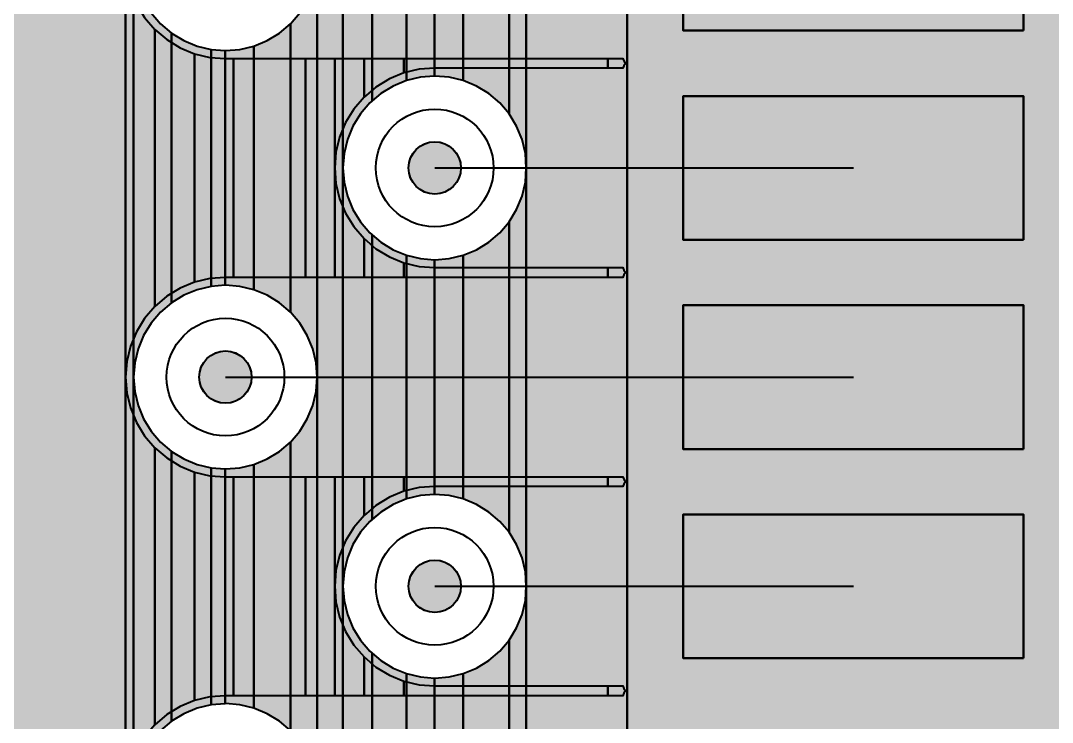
# Model space of a CAD drawing. Header units: millimetres. Extents: x 3.5 to 57, y 2.4 to 42.4.
# Drawn here: x 48.037 to 51.981, y 22.707 to 25.39 of the extents above; entities that cross this region are included whole.
import ezdxf

# ---------------------------------------------------------------- set-up
doc = ezdxf.new("R2010")
doc.units = ezdxf.units.MM
for name, color, linetype in [('bottom_copper', 7, 'Continuous'), ('drill_plated', 7, 'Continuous'), ('top_copper', 7, 'Continuous')]:
    doc.layers.add(name, color=color, linetype=linetype)

# ---------------------------------------------------------------- blocks, each defined once
blk = doc.blocks.new('Block2128')
at = {"layer": 'bottom_copper', "lineweight": 40}
for points in [[(0.6267, 0), (0.2415, 0), (0.2415, 38.9999), (0.6267, 38.9999), (0.6267, 0)], [(4.3404, 8.4999), (0.6267, 8.4999), (0.6267, 31), (4.3404, 31), (4.3404, 8.4999)], [(0.2415, 22.0353), (0.2383, 22.0902), (0.2254, 22.1438), (0.2043, 22.1947), (0.1755, 22.2417), (0.1755, 23.4289), (0.2043, 23.4759), (0.2254, 23.5268), (0.2383, 23.5804), (0.2415, 23.6353), (0.2415, 22.0353)], [(0.1755, 22.2417), (0.1398, 22.2836), (0.0979, 22.3193), (0.0509, 22.3481), (0, 22.3692), (0, 23.3014), (0.0509, 23.3225), (0.0979, 23.3513), (0.1398, 23.387), (0.1755, 23.4289), (0.1755, 22.2417)], [(0, 22.3692), (-0.0536, 22.3821), (-0.1085, 22.3864), (-0.109, 22.3863), (-0.109, 23.2843), (-0.1085, 23.2842), (-0.0536, 23.2885), (0, 23.3014), (0, 22.3692)], [(0.2415, 20.4353), (0.2383, 20.4902), (0.2254, 20.5438), (0.2043, 20.5947), (0.1755, 20.6417), (0.1755, 21.8289), (0.2043, 21.8759), (0.2254, 21.9268), (0.2383, 21.9804), (0.2415, 22.0353), (0.2415, 20.4353)], [(0.1755, 20.6417), (0.1398, 20.6836), (0.0979, 20.7193), (0.0509, 20.7481), (0, 20.7692), (0, 21.7014), (0.0509, 21.7225), (0.0979, 21.7513), (0.1398, 21.787), (0.1755, 21.8289), (0.1755, 20.6417)], [(0, 20.7692), (-0.0536, 20.7821), (-0.1085, 20.7864), (-0.109, 20.7863), (-0.109, 21.6843), (-0.1085, 21.6842), (-0.0536, 21.6885), (0, 21.7014), (0, 20.7692)], [(0.2415, 18.8353), (0.2383, 18.8902), (0.2254, 18.9438), (0.2043, 18.9947), (0.1755, 19.0417), (0.1755, 20.2289), (0.2043, 20.2759), (0.2254, 20.3268), (0.2383, 20.3804), (0.2415, 20.4353), (0.2415, 18.8353)], [(0.1755, 19.0417), (0.1398, 19.0836), (0.0979, 19.1193), (0.0509, 19.1481), (0, 19.1692), (0, 20.1014), (0.0509, 20.1225), (0.0979, 20.1513), (0.1398, 20.187), (0.1755, 20.2289), (0.1755, 19.0417)], [(0, 19.1692), (-0.0536, 19.1821), (-0.1085, 19.1864), (-0.109, 19.1863), (-0.109, 20.0843), (-0.1085, 20.0842), (-0.0536, 20.0885), (0, 20.1014), (0, 19.1692)]]:
    blk.add_hatch(color=7, dxfattribs=at).paths.add_polyline_path(points, flags=0)
at = {"layer": 'bottom_copper', "color": 7, "lineweight": 40}
for points in [[(0.6267, 0), (0.2415, 0), (0.2415, 38.9999), (0.6267, 38.9999), (0.6267, 0)], [(4.3404, 8.4999), (0.6267, 8.4999), (0.6267, 31), (4.3404, 31), (4.3404, 8.4999)], [(0.2415, 22.0353), (0.2383, 22.0902), (0.2254, 22.1438), (0.2043, 22.1947), (0.1755, 22.2417), (0.1755, 23.4289), (0.2043, 23.4759), (0.2254, 23.5268), (0.2383, 23.5804), (0.2415, 23.6353), (0.2415, 22.0353)], [(0.1755, 22.2417), (0.1398, 22.2836), (0.0979, 22.3193), (0.0509, 22.3481), (0, 22.3692), (0, 23.3014), (0.0509, 23.3225), (0.0979, 23.3513), (0.1398, 23.387), (0.1755, 23.4289), (0.1755, 22.2417)], [(0, 22.3692), (-0.0536, 22.3821), (-0.1085, 22.3864), (-0.109, 22.3863), (-0.109, 23.2843), (-0.1085, 23.2842), (-0.0536, 23.2885), (0, 23.3014), (0, 22.3692)], [(0.2415, 20.4353), (0.2383, 20.4902), (0.2254, 20.5438), (0.2043, 20.5947), (0.1755, 20.6417), (0.1755, 21.8289), (0.2043, 21.8759), (0.2254, 21.9268), (0.2383, 21.9804), (0.2415, 22.0353), (0.2415, 20.4353)], [(0.1755, 20.6417), (0.1398, 20.6836), (0.0979, 20.7193), (0.0509, 20.7481), (0, 20.7692), (0, 21.7014), (0.0509, 21.7225), (0.0979, 21.7513), (0.1398, 21.787), (0.1755, 21.8289), (0.1755, 20.6417)], [(0, 20.7692), (-0.0536, 20.7821), (-0.1085, 20.7864), (-0.109, 20.7863), (-0.109, 21.6843), (-0.1085, 21.6842), (-0.0536, 21.6885), (0, 21.7014), (0, 20.7692)], [(0.2415, 18.8353), (0.2383, 18.8902), (0.2254, 18.9438), (0.2043, 18.9947), (0.1755, 19.0417), (0.1755, 20.2289), (0.2043, 20.2759), (0.2254, 20.3268), (0.2383, 20.3804), (0.2415, 20.4353), (0.2415, 18.8353)], [(0.1755, 19.0417), (0.1398, 19.0836), (0.0979, 19.1193), (0.0509, 19.1481), (0, 19.1692), (0, 20.1014), (0.0509, 20.1225), (0.0979, 20.1513), (0.1398, 20.187), (0.1755, 20.2289), (0.1755, 19.0417)], [(0, 19.1692), (-0.0536, 19.1821), (-0.1085, 19.1864), (-0.109, 19.1863), (-0.109, 20.0843), (-0.1085, 20.0842), (-0.0536, 20.0885), (0, 20.1014), (0, 19.1692)]]:
    blk.add_lwpolyline(points, close=True, dxfattribs=at)
blk = doc.blocks.new('Block3784')
at = {"layer": 'bottom_copper', "lineweight": 40}
for points in [[(0.3404, 4.6788), (0.3385, 4.6819), (0.2736, 4.7579), (0.2415, 4.7853), (0.2415, 38.9999), (0.3404, 38.9999), (0.3404, 4.6788)], [(0.4523, 22.2914), (0.4432, 22.2836), (0.4075, 22.2417), (0.3787, 22.1947), (0.3576, 22.1438), (0.3447, 22.0902), (0.3404, 22.0353), (0.3404, 23.6353), (0.3447, 23.5804), (0.3576, 23.5268), (0.3787, 23.4759), (0.4075, 23.4289), (0.4432, 23.387), (0.4523, 23.3792), (0.4523, 22.2914)], [(0.583, 22.3692), (0.5321, 22.3481), (0.4851, 22.3193), (0.4523, 22.2914), (0.4523, 23.3792), (0.4851, 23.3513), (0.5321, 23.3225), (0.583, 23.3014), (0.583, 22.3692)], [(0.691, 22.3863), (0.6366, 22.3821), (0.583, 22.3692), (0.583, 23.3014), (0.6366, 23.2885), (0.691, 23.2843), (0.691, 22.3863)], [(0.2415, 21.2353), (0.2383, 21.2902), (0.2254, 21.3438), (0.2043, 21.3947), (0.1755, 21.4417), (0.1398, 21.4836), (0.1398, 22.587), (0.1755, 22.6289), (0.2043, 22.6759), (0.2254, 22.7268), (0.2383, 22.7804), (0.2415, 22.8353), (0.2415, 21.2353)], [(0.1398, 21.4836), (0.0979, 21.5193), (0.0509, 21.5481), (0, 21.5692), (0, 22.5014), (0.0509, 22.5225), (0.0979, 22.5513), (0.1398, 22.587), (0.1398, 21.4836)], [(0, 21.5692), (-0.0536, 21.5821), (-0.1085, 21.5864), (-0.109, 21.5863), (-0.109, 22.4843), (-0.1085, 22.4842), (-0.0536, 22.4885), (0, 22.5014), (0, 21.5692)], [(0.4523, 20.6914), (0.4432, 20.6836), (0.4075, 20.6417), (0.3787, 20.5947), (0.3576, 20.5438), (0.3447, 20.4902), (0.3404, 20.4353), (0.3404, 22.0353), (0.3447, 21.9804), (0.3576, 21.9268), (0.3787, 21.8759), (0.4075, 21.8289), (0.4432, 21.787), (0.4523, 21.7792), (0.4523, 20.6914)], [(0.583, 20.7692), (0.5321, 20.7481), (0.4851, 20.7193), (0.4523, 20.6914), (0.4523, 21.7792), (0.4851, 21.7513), (0.5321, 21.7225), (0.583, 21.7014), (0.583, 20.7692)], [(0.691, 20.7863), (0.6366, 20.7821), (0.583, 20.7692), (0.583, 21.7014), (0.6366, 21.6885), (0.691, 21.6843), (0.691, 20.7863)], [(0.2415, 19.6353), (0.2383, 19.6902), (0.2254, 19.7438), (0.2043, 19.7947), (0.1755, 19.8417), (0.1398, 19.8836), (0.1398, 20.987), (0.1755, 21.0289), (0.2043, 21.0759), (0.2254, 21.1268), (0.2383, 21.1804), (0.2415, 21.2353), (0.2415, 19.6353)], [(0.1398, 19.8836), (0.0979, 19.9193), (0.0509, 19.9481), (0, 19.9692), (0, 20.9014), (0.0509, 20.9225), (0.0979, 20.9513), (0.1398, 20.987), (0.1398, 19.8836)], [(0, 19.9692), (-0.0536, 19.9821), (-0.1085, 19.9864), (-0.109, 19.9863), (-0.109, 20.8843), (-0.1085, 20.8842), (-0.0536, 20.8885), (0, 20.9014), (0, 19.9692)], [(0.4523, 19.0914), (0.4432, 19.0836), (0.4075, 19.0417), (0.3787, 18.9947), (0.3576, 18.9438), (0.3447, 18.8902), (0.3404, 18.8353), (0.3404, 20.4353), (0.3447, 20.3804), (0.3576, 20.3268), (0.3787, 20.2759), (0.4075, 20.2289), (0.4432, 20.187), (0.4523, 20.1792), (0.4523, 19.0914)], [(0.583, 19.1692), (0.5321, 19.1481), (0.4851, 19.1193), (0.4523, 19.0914), (0.4523, 20.1792), (0.4851, 20.1513), (0.5321, 20.1225), (0.583, 20.1014), (0.583, 19.1692)], [(0.691, 19.1863), (0.6366, 19.1821), (0.583, 19.1692), (0.583, 20.1014), (0.6366, 20.0885), (0.691, 20.0843), (0.691, 19.1863)]]:
    blk.add_hatch(color=7, dxfattribs=at).paths.add_polyline_path(points, flags=0)
at = {"layer": 'bottom_copper', "color": 7, "lineweight": 40}
for points in [[(0.3404, 4.6788), (0.3385, 4.6819), (0.2736, 4.7579), (0.2415, 4.7853), (0.2415, 38.9999), (0.3404, 38.9999), (0.3404, 4.6788)], [(0.4523, 22.2914), (0.4432, 22.2836), (0.4075, 22.2417), (0.3787, 22.1947), (0.3576, 22.1438), (0.3447, 22.0902), (0.3404, 22.0353), (0.3404, 23.6353), (0.3447, 23.5804), (0.3576, 23.5268), (0.3787, 23.4759), (0.4075, 23.4289), (0.4432, 23.387), (0.4523, 23.3792), (0.4523, 22.2914)], [(0.583, 22.3692), (0.5321, 22.3481), (0.4851, 22.3193), (0.4523, 22.2914), (0.4523, 23.3792), (0.4851, 23.3513), (0.5321, 23.3225), (0.583, 23.3014), (0.583, 22.3692)], [(0.691, 22.3863), (0.6366, 22.3821), (0.583, 22.3692), (0.583, 23.3014), (0.6366, 23.2885), (0.691, 23.2843), (0.691, 22.3863)], [(0.2415, 21.2353), (0.2383, 21.2902), (0.2254, 21.3438), (0.2043, 21.3947), (0.1755, 21.4417), (0.1398, 21.4836), (0.1398, 22.587), (0.1755, 22.6289), (0.2043, 22.6759), (0.2254, 22.7268), (0.2383, 22.7804), (0.2415, 22.8353), (0.2415, 21.2353)], [(0.1398, 21.4836), (0.0979, 21.5193), (0.0509, 21.5481), (0, 21.5692), (0, 22.5014), (0.0509, 22.5225), (0.0979, 22.5513), (0.1398, 22.587), (0.1398, 21.4836)], [(0, 21.5692), (-0.0536, 21.5821), (-0.1085, 21.5864), (-0.109, 21.5863), (-0.109, 22.4843), (-0.1085, 22.4842), (-0.0536, 22.4885), (0, 22.5014), (0, 21.5692)], [(0.4523, 20.6914), (0.4432, 20.6836), (0.4075, 20.6417), (0.3787, 20.5947), (0.3576, 20.5438), (0.3447, 20.4902), (0.3404, 20.4353), (0.3404, 22.0353), (0.3447, 21.9804), (0.3576, 21.9268), (0.3787, 21.8759), (0.4075, 21.8289), (0.4432, 21.787), (0.4523, 21.7792), (0.4523, 20.6914)], [(0.583, 20.7692), (0.5321, 20.7481), (0.4851, 20.7193), (0.4523, 20.6914), (0.4523, 21.7792), (0.4851, 21.7513), (0.5321, 21.7225), (0.583, 21.7014), (0.583, 20.7692)], [(0.691, 20.7863), (0.6366, 20.7821), (0.583, 20.7692), (0.583, 21.7014), (0.6366, 21.6885), (0.691, 21.6843), (0.691, 20.7863)], [(0.2415, 19.6353), (0.2383, 19.6902), (0.2254, 19.7438), (0.2043, 19.7947), (0.1755, 19.8417), (0.1398, 19.8836), (0.1398, 20.987), (0.1755, 21.0289), (0.2043, 21.0759), (0.2254, 21.1268), (0.2383, 21.1804), (0.2415, 21.2353), (0.2415, 19.6353)], [(0.1398, 19.8836), (0.0979, 19.9193), (0.0509, 19.9481), (0, 19.9692), (0, 20.9014), (0.0509, 20.9225), (0.0979, 20.9513), (0.1398, 20.987), (0.1398, 19.8836)], [(0, 19.9692), (-0.0536, 19.9821), (-0.1085, 19.9864), (-0.109, 19.9863), (-0.109, 20.8843), (-0.1085, 20.8842), (-0.0536, 20.8885), (0, 20.9014), (0, 19.9692)], [(0.4523, 19.0914), (0.4432, 19.0836), (0.4075, 19.0417), (0.3787, 18.9947), (0.3576, 18.9438), (0.3447, 18.8902), (0.3404, 18.8353), (0.3404, 20.4353), (0.3447, 20.3804), (0.3576, 20.3268), (0.3787, 20.2759), (0.4075, 20.2289), (0.4432, 20.187), (0.4523, 20.1792), (0.4523, 19.0914)], [(0.583, 19.1692), (0.5321, 19.1481), (0.4851, 19.1193), (0.4523, 19.0914), (0.4523, 20.1792), (0.4851, 20.1513), (0.5321, 20.1225), (0.583, 20.1014), (0.583, 19.1692)], [(0.691, 19.1863), (0.6366, 19.1821), (0.583, 19.1692), (0.583, 20.1014), (0.6366, 20.0885), (0.691, 20.0843), (0.691, 19.1863)]]:
    blk.add_lwpolyline(points, close=True, dxfattribs=at)
blk = doc.blocks.new('Block4807')
at = {"layer": 'bottom_copper', "lineweight": 40}
for points in [[(7.5396, 4.9425), (3.2753, 4.9425), (3.2753, 38.9999), (7.5396, 38.9999), (7.5396, 4.9425)], [(7.6843, 21.5193), (7.6424, 21.4836), (7.6067, 21.4417), (7.5779, 21.3947), (7.5568, 21.3438), (7.5439, 21.2902), (7.5396, 21.2353), (7.5396, 22.8353), (7.5439, 22.7804), (7.5568, 22.7268), (7.5779, 22.6759), (7.6067, 22.6289), (7.6424, 22.587), (7.6843, 22.5513), (7.6843, 21.5193)], [(7.8358, 21.5821), (7.7822, 21.5692), (7.7313, 21.5481), (7.6843, 21.5193), (7.6843, 22.5513), (7.7313, 22.5225), (7.7822, 22.5014), (7.8358, 22.4885), (7.8358, 21.5821)], [(7.8902, 21.5863), (7.8358, 21.5821), (7.8358, 22.4885), (7.8902, 22.4843), (7.8902, 21.5863)], [(7.6843, 19.9193), (7.6424, 19.8836), (7.6067, 19.8417), (7.5779, 19.7947), (7.5568, 19.7438), (7.5439, 19.6902), (7.5396, 19.6353), (7.5396, 21.2353), (7.5439, 21.1804), (7.5568, 21.1268), (7.5779, 21.0759), (7.6067, 21.0289), (7.6424, 20.987), (7.6843, 20.9513), (7.6843, 19.9193)], [(7.8358, 19.9821), (7.7822, 19.9692), (7.7313, 19.9481), (7.6843, 19.9193), (7.6843, 20.9513), (7.7313, 20.9225), (7.7822, 20.9014), (7.8358, 20.8885), (7.8358, 19.9821)], [(7.8902, 19.9863), (7.8358, 19.9821), (7.8358, 20.8885), (7.8902, 20.8843), (7.8902, 19.9863)]]:
    blk.add_hatch(color=7, dxfattribs=at).paths.add_polyline_path(points, flags=0)
at = {"layer": 'bottom_copper', "color": 7, "lineweight": 40}
for points in [[(7.5396, 4.9425), (3.2753, 4.9425), (3.2753, 38.9999), (7.5396, 38.9999), (7.5396, 4.9425)], [(7.6843, 21.5193), (7.6424, 21.4836), (7.6067, 21.4417), (7.5779, 21.3947), (7.5568, 21.3438), (7.5439, 21.2902), (7.5396, 21.2353), (7.5396, 22.8353), (7.5439, 22.7804), (7.5568, 22.7268), (7.5779, 22.6759), (7.6067, 22.6289), (7.6424, 22.587), (7.6843, 22.5513), (7.6843, 21.5193)], [(7.8358, 21.5821), (7.7822, 21.5692), (7.7313, 21.5481), (7.6843, 21.5193), (7.6843, 22.5513), (7.7313, 22.5225), (7.7822, 22.5014), (7.8358, 22.4885), (7.8358, 21.5821)], [(7.8902, 21.5863), (7.8358, 21.5821), (7.8358, 22.4885), (7.8902, 22.4843), (7.8902, 21.5863)], [(7.6843, 19.9193), (7.6424, 19.8836), (7.6067, 19.8417), (7.5779, 19.7947), (7.5568, 19.7438), (7.5439, 19.6902), (7.5396, 19.6353), (7.5396, 21.2353), (7.5439, 21.1804), (7.5568, 21.1268), (7.5779, 21.0759), (7.6067, 21.0289), (7.6424, 20.987), (7.6843, 20.9513), (7.6843, 19.9193)], [(7.8358, 19.9821), (7.7822, 19.9692), (7.7313, 19.9481), (7.6843, 19.9193), (7.6843, 20.9513), (7.7313, 20.9225), (7.7822, 20.9014), (7.8358, 20.8885), (7.8358, 19.9821)], [(7.8902, 19.9863), (7.8358, 19.9821), (7.8358, 20.8885), (7.8902, 20.8843), (7.8902, 19.9863)]]:
    blk.add_lwpolyline(points, close=True, dxfattribs=at)
blk = doc.blocks.new('Block24421')
at = {"layer": 'top_copper', "lineweight": 40}
for points in [[(-0.112, 4.9425), (-2.0841, 4.9425), (-2.0841, 38.9999), (-0.112, 38.9999), (-0.112, 4.9425)], [(0, 21.5055), (-0.039, 21.4599), (-0.0703, 21.4088), (-0.0933, 21.3534), (-0.1073, 21.2951), (-0.112, 21.2353), (-0.112, 22.8353), (-0.1073, 22.7755), (-0.0933, 22.7172), (-0.0703, 22.6618), (-0.039, 22.6107), (0, 22.5651), (0, 21.5055)], [(0.1521, 21.5988), (0.0967, 21.5758), (0.0456, 21.5445), (0, 21.5055), (0, 22.5651), (0.0456, 22.5261), (0.0967, 22.4948), (0.1521, 22.4718), (0.1521, 21.5988)], [(0.3015, 21.6163), (0.2702, 21.6163), (0.2104, 21.6128), (0.1521, 21.5988), (0.1521, 22.4718), (0.2104, 22.4578), (0.2702, 22.4543), (0.3015, 22.4543), (0.3015, 21.6163)], [(0.5763, 21.6163), (0.3015, 21.6163), (0.3015, 22.4543), (0.5763, 22.4543), (0.5763, 21.6163)], [(0.688, 21.6163), (0.5763, 21.6163), (0.5763, 22.4543), (0.688, 22.4543), (0.688, 21.6163)], [(0.8, 22.3055), (0.761, 22.2599), (0.7297, 22.2088), (0.7067, 22.1534), (0.6927, 22.0951), (0.688, 22.0353), (0.688, 22.4543), (0.8, 22.4543), (0.8, 22.3055)], [(0.9521, 22.3988), (0.8967, 22.3758), (0.8456, 22.3445), (0.8, 22.3055), (0.8, 22.4543), (0.9521, 22.4543), (0.9521, 22.3988)], [(1.7315, 22.4163), (1.0702, 22.4163), (1.0104, 22.4128), (0.9521, 22.3988), (0.9521, 22.4543), (1.7315, 22.4543), (1.7315, 22.4163)], [(0.8, 21.6163), (0.688, 21.6163), (0.688, 22.0353), (0.6927, 21.9755), (0.7067, 21.9172), (0.7297, 21.8618), (0.761, 21.8107), (0.8, 21.7651), (0.8, 21.6163)], [(0.9521, 21.6163), (0.8, 21.6163), (0.8, 21.7651), (0.8456, 21.7261), (0.8967, 21.6948), (0.9521, 21.6718), (0.9521, 21.6163)], [(1.7315, 21.6163), (0.9521, 21.6163), (0.9521, 21.6718), (1.0104, 21.6578), (1.0702, 21.6543), (1.7315, 21.6543), (1.7315, 21.6163)], [(0, 19.9055), (-0.039, 19.8599), (-0.0703, 19.8088), (-0.0933, 19.7534), (-0.1073, 19.6951), (-0.112, 19.6353), (-0.112, 21.2353), (-0.1073, 21.1755), (-0.0933, 21.1172), (-0.0703, 21.0618), (-0.039, 21.0107), (0, 20.9651), (0, 19.9055)], [(0.1521, 19.9988), (0.0967, 19.9758), (0.0456, 19.9445), (0, 19.9055), (0, 20.9651), (0.0456, 20.9261), (0.0967, 20.8948), (0.1521, 20.8718), (0.1521, 19.9988)], [(0.3015, 20.0163), (0.2702, 20.0163), (0.2104, 20.0128), (0.1521, 19.9988), (0.1521, 20.8718), (0.2104, 20.8578), (0.2702, 20.8543), (0.3015, 20.8543), (0.3015, 20.0163)], [(0.5763, 20.0163), (0.3015, 20.0163), (0.3015, 20.8543), (0.5763, 20.8543), (0.5763, 20.0163)], [(0.688, 20.0163), (0.5763, 20.0163), (0.5763, 20.8543), (0.688, 20.8543), (0.688, 20.0163)], [(0.8, 20.7055), (0.761, 20.6599), (0.7297, 20.6088), (0.7067, 20.5534), (0.6927, 20.4951), (0.688, 20.4353), (0.688, 20.8543), (0.8, 20.8543), (0.8, 20.7055)], [(0.9521, 20.7988), (0.8967, 20.7758), (0.8456, 20.7445), (0.8, 20.7055), (0.8, 20.8543), (0.9521, 20.8543), (0.9521, 20.7988)], [(1.7315, 20.8163), (1.0702, 20.8163), (1.0104, 20.8128), (0.9521, 20.7988), (0.9521, 20.8543), (1.7315, 20.8543), (1.7315, 20.8163)], [(0.8, 20.0163), (0.688, 20.0163), (0.688, 20.4353), (0.6927, 20.3755), (0.7067, 20.3172), (0.7297, 20.2618), (0.761, 20.2107), (0.8, 20.1651), (0.8, 20.0163)], [(0.9521, 20.0163), (0.8, 20.0163), (0.8, 20.1651), (0.8456, 20.1261), (0.8967, 20.0948), (0.9521, 20.0718), (0.9521, 20.0163)], [(1.7315, 20.0163), (0.9521, 20.0163), (0.9521, 20.0718), (1.0104, 20.0578), (1.0702, 20.0543), (1.7315, 20.0543), (1.7315, 20.0163)]]:
    blk.add_hatch(color=7, dxfattribs=at).paths.add_polyline_path(points, flags=0)
at = {"layer": 'top_copper', "color": 7, "lineweight": 40}
for points in [[(-0.112, 4.9425), (-2.0841, 4.9425), (-2.0841, 38.9999), (-0.112, 38.9999), (-0.112, 4.9425)], [(0, 21.5055), (-0.039, 21.4599), (-0.0703, 21.4088), (-0.0933, 21.3534), (-0.1073, 21.2951), (-0.112, 21.2353), (-0.112, 22.8353), (-0.1073, 22.7755), (-0.0933, 22.7172), (-0.0703, 22.6618), (-0.039, 22.6107), (0, 22.5651), (0, 21.5055)], [(0.1521, 21.5988), (0.0967, 21.5758), (0.0456, 21.5445), (0, 21.5055), (0, 22.5651), (0.0456, 22.5261), (0.0967, 22.4948), (0.1521, 22.4718), (0.1521, 21.5988)], [(0.3015, 21.6163), (0.2702, 21.6163), (0.2104, 21.6128), (0.1521, 21.5988), (0.1521, 22.4718), (0.2104, 22.4578), (0.2702, 22.4543), (0.3015, 22.4543), (0.3015, 21.6163)], [(0.5763, 21.6163), (0.3015, 21.6163), (0.3015, 22.4543), (0.5763, 22.4543), (0.5763, 21.6163)], [(0.688, 21.6163), (0.5763, 21.6163), (0.5763, 22.4543), (0.688, 22.4543), (0.688, 21.6163)], [(0.8, 22.3055), (0.761, 22.2599), (0.7297, 22.2088), (0.7067, 22.1534), (0.6927, 22.0951), (0.688, 22.0353), (0.688, 22.4543), (0.8, 22.4543), (0.8, 22.3055)], [(0.9521, 22.3988), (0.8967, 22.3758), (0.8456, 22.3445), (0.8, 22.3055), (0.8, 22.4543), (0.9521, 22.4543), (0.9521, 22.3988)], [(1.7315, 22.4163), (1.0702, 22.4163), (1.0104, 22.4128), (0.9521, 22.3988), (0.9521, 22.4543), (1.7315, 22.4543), (1.7315, 22.4163)], [(0.8, 21.6163), (0.688, 21.6163), (0.688, 22.0353), (0.6927, 21.9755), (0.7067, 21.9172), (0.7297, 21.8618), (0.761, 21.8107), (0.8, 21.7651), (0.8, 21.6163)], [(0.9521, 21.6163), (0.8, 21.6163), (0.8, 21.7651), (0.8456, 21.7261), (0.8967, 21.6948), (0.9521, 21.6718), (0.9521, 21.6163)], [(1.7315, 21.6163), (0.9521, 21.6163), (0.9521, 21.6718), (1.0104, 21.6578), (1.0702, 21.6543), (1.7315, 21.6543), (1.7315, 21.6163)], [(0, 19.9055), (-0.039, 19.8599), (-0.0703, 19.8088), (-0.0933, 19.7534), (-0.1073, 19.6951), (-0.112, 19.6353), (-0.112, 21.2353), (-0.1073, 21.1755), (-0.0933, 21.1172), (-0.0703, 21.0618), (-0.039, 21.0107), (0, 20.9651), (0, 19.9055)], [(0.1521, 19.9988), (0.0967, 19.9758), (0.0456, 19.9445), (0, 19.9055), (0, 20.9651), (0.0456, 20.9261), (0.0967, 20.8948), (0.1521, 20.8718), (0.1521, 19.9988)], [(0.3015, 20.0163), (0.2702, 20.0163), (0.2104, 20.0128), (0.1521, 19.9988), (0.1521, 20.8718), (0.2104, 20.8578), (0.2702, 20.8543), (0.3015, 20.8543), (0.3015, 20.0163)], [(0.5763, 20.0163), (0.3015, 20.0163), (0.3015, 20.8543), (0.5763, 20.8543), (0.5763, 20.0163)], [(0.688, 20.0163), (0.5763, 20.0163), (0.5763, 20.8543), (0.688, 20.8543), (0.688, 20.0163)], [(0.8, 20.7055), (0.761, 20.6599), (0.7297, 20.6088), (0.7067, 20.5534), (0.6927, 20.4951), (0.688, 20.4353), (0.688, 20.8543), (0.8, 20.8543), (0.8, 20.7055)], [(0.9521, 20.7988), (0.8967, 20.7758), (0.8456, 20.7445), (0.8, 20.7055), (0.8, 20.8543), (0.9521, 20.8543), (0.9521, 20.7988)], [(1.7315, 20.8163), (1.0702, 20.8163), (1.0104, 20.8128), (0.9521, 20.7988), (0.9521, 20.8543), (1.7315, 20.8543), (1.7315, 20.8163)], [(0.8, 20.0163), (0.688, 20.0163), (0.688, 20.4353), (0.6927, 20.3755), (0.7067, 20.3172), (0.7297, 20.2618), (0.761, 20.2107), (0.8, 20.1651), (0.8, 20.0163)], [(0.9521, 20.0163), (0.8, 20.0163), (0.8, 20.1651), (0.8456, 20.1261), (0.8967, 20.0948), (0.9521, 20.0718), (0.9521, 20.0163)], [(1.7315, 20.0163), (0.9521, 20.0163), (0.9521, 20.0718), (1.0104, 20.0578), (1.0702, 20.0543), (1.7315, 20.0543), (1.7315, 20.0163)]]:
    blk.add_lwpolyline(points, close=True, dxfattribs=at)

msp = doc.modelspace()

# ---------------------------------------------------------------- hatches: boundary and pattern name
at = {"layer": 'bottom_copper', "lineweight": 40}
for points in [[(49.7184, 24.8076), (49.7127, 24.7888), (49.7034, 24.7715), (49.691, 24.7564), (49.6759, 24.744), (49.6586, 24.7347), (49.6398, 24.729), (49.6203, 24.7271), (49.6008, 24.729), (49.582, 24.7347), (49.5647, 24.744), (49.5496, 24.7564), (49.5372, 24.7715), (49.5279, 24.7888), (49.5222, 24.8076), (49.5203, 24.8271), (49.5222, 24.8466), (49.5279, 24.8654), (49.5372, 24.8827), (49.5496, 24.8978), (49.5647, 24.9102), (49.582, 24.9195), (49.6008, 24.9252), (49.6203, 24.9271), (49.6398, 24.9252), (49.6586, 24.9195), (49.6759, 24.9102), (49.691, 24.8978), (49.7034, 24.8827), (49.7127, 24.8654), (49.7184, 24.8466), (49.7203, 24.8271), (49.7184, 24.8076)], [(48.9184, 24.0076), (48.9127, 23.9888), (48.9034, 23.9715), (48.891, 23.9564), (48.8759, 23.944), (48.8586, 23.9347), (48.8398, 23.929), (48.8203, 23.9271), (48.8008, 23.929), (48.782, 23.9347), (48.7647, 23.944), (48.7496, 23.9564), (48.7372, 23.9715), (48.7279, 23.9888), (48.7222, 24.0076), (48.7203, 24.0271), (48.7222, 24.0466), (48.7279, 24.0654), (48.7372, 24.0827), (48.7496, 24.0978), (48.7647, 24.1102), (48.782, 24.1195), (48.8008, 24.1252), (48.8203, 24.1271), (48.8398, 24.1252), (48.8586, 24.1195), (48.8759, 24.1102), (48.891, 24.0978), (48.9034, 24.0827), (48.9127, 24.0654), (48.9184, 24.0466), (48.9203, 24.0271), (48.9184, 24.0076)], [(49.7184, 23.2076), (49.7127, 23.1888), (49.7034, 23.1715), (49.691, 23.1564), (49.6759, 23.144), (49.6586, 23.1347), (49.6398, 23.129), (49.6203, 23.1271), (49.6008, 23.129), (49.582, 23.1347), (49.5647, 23.144), (49.5496, 23.1564), (49.5372, 23.1715), (49.5279, 23.1888), (49.5222, 23.2076), (49.5203, 23.2271), (49.5222, 23.2466), (49.5279, 23.2654), (49.5372, 23.2827), (49.5496, 23.2978), (49.5647, 23.3102), (49.582, 23.3195), (49.6008, 23.3252), (49.6203, 23.3271), (49.6398, 23.3252), (49.6586, 23.3195), (49.6759, 23.3102), (49.691, 23.2978), (49.7034, 23.2827), (49.7127, 23.2654), (49.7184, 23.2466), (49.7203, 23.2271), (49.7184, 23.2076)]]:
    msp.add_hatch(color=7, dxfattribs=at).paths.add_polyline_path(points, flags=0)
at = {"layer": 'drill_plated', "lineweight": 40}
for points in [[(49.7184, 24.8076), (49.7127, 24.7888), (49.7034, 24.7715), (49.691, 24.7564), (49.6759, 24.744), (49.6586, 24.7347), (49.6398, 24.729), (49.6203, 24.7271), (49.6008, 24.729), (49.582, 24.7347), (49.5647, 24.744), (49.5496, 24.7564), (49.5372, 24.7715), (49.5279, 24.7888), (49.5222, 24.8076), (49.5203, 24.8271), (49.5222, 24.8466), (49.5279, 24.8654), (49.5372, 24.8827), (49.5496, 24.8978), (49.5647, 24.9102), (49.582, 24.9195), (49.6008, 24.9252), (49.6203, 24.9271), (49.6398, 24.9252), (49.6586, 24.9195), (49.6759, 24.9102), (49.691, 24.8978), (49.7034, 24.8827), (49.7127, 24.8654), (49.7184, 24.8466), (49.7203, 24.8271), (49.7184, 24.8076)], [(48.9184, 24.0076), (48.9127, 23.9888), (48.9034, 23.9715), (48.891, 23.9564), (48.8759, 23.944), (48.8586, 23.9347), (48.8398, 23.929), (48.8203, 23.9271), (48.8008, 23.929), (48.782, 23.9347), (48.7647, 23.944), (48.7496, 23.9564), (48.7372, 23.9715), (48.7279, 23.9888), (48.7222, 24.0076), (48.7203, 24.0271), (48.7222, 24.0466), (48.7279, 24.0654), (48.7372, 24.0827), (48.7496, 24.0978), (48.7647, 24.1102), (48.782, 24.1195), (48.8008, 24.1252), (48.8203, 24.1271), (48.8398, 24.1252), (48.8586, 24.1195), (48.8759, 24.1102), (48.891, 24.0978), (48.9034, 24.0827), (48.9127, 24.0654), (48.9184, 24.0466), (48.9203, 24.0271), (48.9184, 24.0076)], [(49.7184, 23.2076), (49.7127, 23.1888), (49.7034, 23.1715), (49.691, 23.1564), (49.6759, 23.144), (49.6586, 23.1347), (49.6398, 23.129), (49.6203, 23.1271), (49.6008, 23.129), (49.582, 23.1347), (49.5647, 23.144), (49.5496, 23.1564), (49.5372, 23.1715), (49.5279, 23.1888), (49.5222, 23.2076), (49.5203, 23.2271), (49.5222, 23.2466), (49.5279, 23.2654), (49.5372, 23.2827), (49.5496, 23.2978), (49.5647, 23.3102), (49.582, 23.3195), (49.6008, 23.3252), (49.6203, 23.3271), (49.6398, 23.3252), (49.6586, 23.3195), (49.6759, 23.3102), (49.691, 23.2978), (49.7034, 23.2827), (49.7127, 23.2654), (49.7184, 23.2466), (49.7203, 23.2271), (49.7184, 23.2076)]]:
    msp.add_hatch(color=7, dxfattribs=at).paths.add_polyline_path(points, flags=0)
at = {"layer": 'top_copper', "lineweight": 40}
for points in [[(51.8703, 25.3521), (50.5703, 25.3521), (50.5703, 25.9021), (51.8703, 25.9021), (51.8703, 25.3521)], [(50.3433, 25.2178), (50.3393, 25.2081), (50.2816, 25.2081), (50.2816, 25.2461), (50.3393, 25.2461), (50.3433, 25.2364), (50.349, 25.2271), (50.3433, 25.2178)], [(51.8703, 24.5521), (50.5703, 24.5521), (50.5703, 25.1021), (51.8703, 25.1021), (51.8703, 24.5521)], [(49.7184, 24.8076), (49.7127, 24.7888), (49.7034, 24.7715), (49.691, 24.7564), (49.6759, 24.744), (49.6586, 24.7347), (49.6398, 24.729), (49.6203, 24.7271), (49.6008, 24.729), (49.582, 24.7347), (49.5647, 24.744), (49.5496, 24.7564), (49.5372, 24.7715), (49.5279, 24.7888), (49.5222, 24.8076), (49.5203, 24.8271), (49.5222, 24.8466), (49.5279, 24.8654), (49.5372, 24.8827), (49.5496, 24.8978), (49.5647, 24.9102), (49.582, 24.9195), (49.6008, 24.9252), (49.6203, 24.9271), (49.6398, 24.9252), (49.6586, 24.9195), (49.6759, 24.9102), (49.691, 24.8978), (49.7034, 24.8827), (49.7127, 24.8654), (49.7184, 24.8466), (49.7203, 24.8271), (49.7184, 24.8076)], [(50.3433, 24.4178), (50.3393, 24.4081), (50.2816, 24.4081), (50.2816, 24.4461), (50.3393, 24.4461), (50.3433, 24.4364), (50.349, 24.4271), (50.3433, 24.4178)], [(51.8703, 23.7521), (50.5703, 23.7521), (50.5703, 24.3021), (51.8703, 24.3021), (51.8703, 23.7521)], [(48.9184, 24.0076), (48.9127, 23.9888), (48.9034, 23.9715), (48.891, 23.9564), (48.8759, 23.944), (48.8586, 23.9347), (48.8398, 23.929), (48.8203, 23.9271), (48.8008, 23.929), (48.782, 23.9347), (48.7647, 23.944), (48.7496, 23.9564), (48.7372, 23.9715), (48.7279, 23.9888), (48.7222, 24.0076), (48.7203, 24.0271), (48.7222, 24.0466), (48.7279, 24.0654), (48.7372, 24.0827), (48.7496, 24.0978), (48.7647, 24.1102), (48.782, 24.1195), (48.8008, 24.1252), (48.8203, 24.1271), (48.8398, 24.1252), (48.8586, 24.1195), (48.8759, 24.1102), (48.891, 24.0978), (48.9034, 24.0827), (48.9127, 24.0654), (48.9184, 24.0466), (48.9203, 24.0271), (48.9184, 24.0076)], [(50.3433, 23.6178), (50.3393, 23.6081), (50.2816, 23.6081), (50.2816, 23.6461), (50.3393, 23.6461), (50.3433, 23.6364), (50.349, 23.6271), (50.3433, 23.6178)], [(51.8703, 22.9521), (50.5703, 22.9521), (50.5703, 23.5021), (51.8703, 23.5021), (51.8703, 22.9521)], [(49.7184, 23.2076), (49.7127, 23.1888), (49.7034, 23.1715), (49.691, 23.1564), (49.6759, 23.144), (49.6586, 23.1347), (49.6398, 23.129), (49.6203, 23.1271), (49.6008, 23.129), (49.582, 23.1347), (49.5647, 23.144), (49.5496, 23.1564), (49.5372, 23.1715), (49.5279, 23.1888), (49.5222, 23.2076), (49.5203, 23.2271), (49.5222, 23.2466), (49.5279, 23.2654), (49.5372, 23.2827), (49.5496, 23.2978), (49.5647, 23.3102), (49.582, 23.3195), (49.6008, 23.3252), (49.6203, 23.3271), (49.6398, 23.3252), (49.6586, 23.3195), (49.6759, 23.3102), (49.691, 23.2978), (49.7034, 23.2827), (49.7127, 23.2654), (49.7184, 23.2466), (49.7203, 23.2271), (49.7184, 23.2076)], [(50.3433, 22.8178), (50.3393, 22.8081), (50.2816, 22.8081), (50.2816, 22.8461), (50.3393, 22.8461), (50.3433, 22.8364), (50.349, 22.8271), (50.3433, 22.8178)]]:
    msp.add_hatch(color=7, dxfattribs=at).paths.add_polyline_path(points, flags=0)

# ---------------------------------------------------------------- linework, layer by layer
at = {"layer": 'bottom_copper', "color": 7, "lineweight": 40}
for p, q in [((49.6198, 25.1781), (49.6198, 26.0761)), ((49.6198, 26.0761), (49.6198, 25.1781)), ((48.5363, 25.4207), (48.572, 25.3788)), ((49.0686, 25.3788), (49.1043, 25.4207)), ((48.572, 25.3788), (48.6139, 25.3431)), ((49.0267, 25.3431), (49.0686, 25.3788)), ((48.6139, 25.3431), (48.6609, 25.3143)), ((48.9797, 25.3143), (49.0267, 25.3431)), ((48.6609, 25.3143), (48.7118, 25.2932)), ((48.7118, 25.2932), (48.7654, 25.2803)), ((48.7654, 25.2803), (48.8198, 25.2761)), ((48.8203, 25.276), (48.8752, 25.2803)), ((48.8752, 25.2803), (48.9288, 25.2932)), ((48.9288, 25.2932), (48.9797, 25.3143)), ((48.8198, 24.3781), (48.8198, 25.2761)), ((48.8198, 25.2761), (48.8203, 25.276)), ((48.8198, 25.2761), (48.8198, 24.3781)), ((49.5118, 25.161), (49.4609, 25.1399)), ((49.5654, 25.1739), (49.5118, 25.161)), ((49.6198, 25.1781), (49.5654, 25.1739)), ((49.6203, 25.1782), (49.6198, 25.1781)), ((49.6752, 25.1739), (49.6203, 25.1782)), ((49.7288, 25.161), (49.6752, 25.1739)), ((49.7797, 25.1399), (49.7288, 25.161)), ((49.4609, 25.1399), (49.4139, 25.1111)), ((49.8267, 25.1111), (49.7797, 25.1399)), ((49.4139, 25.1111), (49.372, 25.0754)), ((49.8686, 25.0754), (49.8267, 25.1111)), ((49.372, 25.0754), (49.3363, 25.0335)), ((49.9043, 25.0335), (49.8686, 25.0754)), ((49.3363, 25.0335), (49.3075, 24.9865)), ((49.9331, 24.9865), (49.9043, 25.0335)), ((49.3075, 24.9865), (49.2864, 24.9356)), ((49.9542, 24.9356), (49.9331, 24.9865)), ((49.2864, 24.9356), (49.2735, 24.882)), ((49.9671, 24.882), (49.9542, 24.9356)), ((49.2735, 24.882), (49.2692, 24.8271)), ((49.9703, 24.8271), (49.9671, 24.882)), ((49.2692, 24.8271), (49.2735, 24.7722)), ((49.9671, 24.7722), (49.9703, 24.8271)), ((49.2735, 24.7722), (49.2864, 24.7186)), ((49.9542, 24.7186), (49.9671, 24.7722)), ((49.2864, 24.7186), (49.3075, 24.6677)), ((49.9331, 24.6677), (49.9542, 24.7186)), ((49.3075, 24.6677), (49.3363, 24.6207)), ((49.9043, 24.6207), (49.9331, 24.6677)), ((49.3363, 24.6207), (49.372, 24.5788)), ((49.8686, 24.5788), (49.9043, 24.6207)), ((49.372, 24.5788), (49.4139, 24.5431)), ((49.8267, 24.5431), (49.8686, 24.5788)), ((49.4139, 24.5431), (49.4609, 24.5143)), ((49.7797, 24.5143), (49.8267, 24.5431)), ((49.4609, 24.5143), (49.5118, 24.4932)), ((49.5118, 24.4932), (49.5654, 24.4803)), ((49.6752, 24.4803), (49.7288, 24.4932)), ((49.7288, 24.4932), (49.7797, 24.5143)), ((49.5654, 24.4803), (49.6198, 24.4761)), ((49.6198, 23.5781), (49.6198, 24.4761)), ((49.6198, 24.4761), (49.6203, 24.476)), ((49.6198, 24.4761), (49.6198, 23.5781)), ((49.6203, 24.476), (49.6752, 24.4803)), ((48.7654, 24.3739), (48.7118, 24.361)), ((48.8198, 24.3781), (48.7654, 24.3739)), ((48.8203, 24.3782), (48.8198, 24.3781)), ((48.8752, 24.3739), (48.8203, 24.3782)), ((48.9288, 24.361), (48.8752, 24.3739)), ((48.6609, 24.3399), (48.6139, 24.3111)), ((48.7118, 24.361), (48.6609, 24.3399)), ((48.9797, 24.3399), (48.9288, 24.361)), ((49.0267, 24.3111), (48.9797, 24.3399)), ((48.6139, 24.3111), (48.572, 24.2754)), ((49.0686, 24.2754), (49.0267, 24.3111)), ((48.572, 24.2754), (48.5363, 24.2335)), ((49.1043, 24.2335), (49.0686, 24.2754)), ((48.5363, 24.2335), (48.5075, 24.1865)), ((49.1331, 24.1865), (49.1043, 24.2335)), ((48.5075, 24.1865), (48.4864, 24.1356)), ((49.1542, 24.1356), (49.1331, 24.1865)), ((48.4864, 24.1356), (48.4735, 24.082)), ((49.1671, 24.082), (49.1542, 24.1356)), ((48.4735, 24.082), (48.4692, 24.0271)), ((49.1703, 24.0271), (49.1671, 24.082)), ((48.4692, 24.0271), (48.4735, 23.9722)), ((49.1671, 23.9722), (49.1703, 24.0271)), ((48.4735, 23.9722), (48.4864, 23.9186)), ((49.1542, 23.9186), (49.1671, 23.9722)), ((48.4864, 23.9186), (48.5075, 23.8677)), ((49.1331, 23.8677), (49.1542, 23.9186)), ((48.5075, 23.8677), (48.5363, 23.8207)), ((49.1043, 23.8207), (49.1331, 23.8677)), ((48.5363, 23.8207), (48.572, 23.7788)), ((49.0686, 23.7788), (49.1043, 23.8207)), ((48.572, 23.7788), (48.6139, 23.7431)), ((48.6139, 23.7431), (48.6609, 23.7143)), ((48.9797, 23.7143), (49.0267, 23.7431)), ((49.0267, 23.7431), (49.0686, 23.7788)), ((48.6609, 23.7143), (48.7118, 23.6932)), ((48.9288, 23.6932), (48.9797, 23.7143)), ((48.7118, 23.6932), (48.7654, 23.6803)), ((48.7654, 23.6803), (48.8198, 23.6761)), ((48.8198, 22.7781), (48.8198, 23.6761)), ((48.8198, 23.6761), (48.8203, 23.676)), ((48.8198, 23.6761), (48.8198, 22.7781)), ((48.8203, 23.676), (48.8752, 23.6803)), ((48.8752, 23.6803), (48.9288, 23.6932)), ((49.5118, 23.561), (49.4609, 23.5399)), ((49.5654, 23.5739), (49.5118, 23.561)), ((49.6198, 23.5781), (49.5654, 23.5739)), ((49.6203, 23.5782), (49.6198, 23.5781)), ((49.6752, 23.5739), (49.6203, 23.5782)), ((49.7288, 23.561), (49.6752, 23.5739)), ((49.7797, 23.5399), (49.7288, 23.561)), ((49.4139, 23.5111), (49.372, 23.4754)), ((49.4609, 23.5399), (49.4139, 23.5111)), ((49.8267, 23.5111), (49.7797, 23.5399)), ((49.8686, 23.4754), (49.8267, 23.5111)), ((49.372, 23.4754), (49.3363, 23.4335)), ((49.9043, 23.4335), (49.8686, 23.4754)), ((49.3363, 23.4335), (49.3075, 23.3865)), ((49.9331, 23.3865), (49.9043, 23.4335)), ((49.3075, 23.3865), (49.2864, 23.3356)), ((49.9542, 23.3356), (49.9331, 23.3865)), ((49.2864, 23.3356), (49.2735, 23.282)), ((49.9671, 23.282), (49.9542, 23.3356)), ((49.2735, 23.282), (49.2692, 23.2271)), ((49.9703, 23.2271), (49.9671, 23.282)), ((49.2692, 23.2271), (49.2735, 23.1722)), ((49.9671, 23.1722), (49.9703, 23.2271)), ((49.2735, 23.1722), (49.2864, 23.1186)), ((49.9542, 23.1186), (49.9671, 23.1722)), ((49.2864, 23.1186), (49.3075, 23.0677)), ((49.9331, 23.0677), (49.9542, 23.1186)), ((49.3075, 23.0677), (49.3363, 23.0207)), ((49.9043, 23.0207), (49.9331, 23.0677)), ((49.3363, 23.0207), (49.372, 22.9788)), ((49.8686, 22.9788), (49.9043, 23.0207)), ((49.372, 22.9788), (49.4139, 22.9431)), ((49.8267, 22.9431), (49.8686, 22.9788)), ((49.4139, 22.9431), (49.4609, 22.9143)), ((49.4609, 22.9143), (49.5118, 22.8932)), ((49.7288, 22.8932), (49.7797, 22.9143)), ((49.7797, 22.9143), (49.8267, 22.9431)), ((49.5118, 22.8932), (49.5654, 22.8803)), ((49.5654, 22.8803), (49.6198, 22.8761)), ((49.6198, 21.9781), (49.6198, 22.8761)), ((49.6198, 22.8761), (49.6203, 22.876)), ((49.6198, 22.8761), (49.6198, 21.9781)), ((49.6203, 22.876), (49.6752, 22.8803)), ((49.6752, 22.8803), (49.7288, 22.8932)), ((48.7118, 22.761), (48.6609, 22.7399)), ((48.7654, 22.7739), (48.7118, 22.761)), ((48.8198, 22.7781), (48.7654, 22.7739)), ((48.8203, 22.7782), (48.8198, 22.7781)), ((48.8752, 22.7739), (48.8203, 22.7782)), ((48.9288, 22.761), (48.8752, 22.7739)), ((48.9797, 22.7399), (48.9288, 22.761)), ((48.6609, 22.7399), (48.6139, 22.7111)), ((49.0267, 22.7111), (48.9797, 22.7399)), ((48.6139, 22.7111), (48.572, 22.6754)), ((49.0686, 22.6754), (49.0267, 22.7111))]:
    msp.add_line(p, q, dxfattribs=at)
for points in [[(49.7184, 24.8076), (49.7127, 24.7888), (49.7034, 24.7715), (49.691, 24.7564), (49.6759, 24.744), (49.6586, 24.7347), (49.6398, 24.729), (49.6203, 24.7271), (49.6008, 24.729), (49.582, 24.7347), (49.5647, 24.744), (49.5496, 24.7564), (49.5372, 24.7715), (49.5279, 24.7888), (49.5222, 24.8076), (49.5203, 24.8271), (49.5222, 24.8466), (49.5279, 24.8654), (49.5372, 24.8827), (49.5496, 24.8978), (49.5647, 24.9102), (49.582, 24.9195), (49.6008, 24.9252), (49.6203, 24.9271), (49.6398, 24.9252), (49.6586, 24.9195), (49.6759, 24.9102), (49.691, 24.8978), (49.7034, 24.8827), (49.7127, 24.8654), (49.7184, 24.8466), (49.7203, 24.8271), (49.7184, 24.8076)], [(48.9184, 24.0076), (48.9127, 23.9888), (48.9034, 23.9715), (48.891, 23.9564), (48.8759, 23.944), (48.8586, 23.9347), (48.8398, 23.929), (48.8203, 23.9271), (48.8008, 23.929), (48.782, 23.9347), (48.7647, 23.944), (48.7496, 23.9564), (48.7372, 23.9715), (48.7279, 23.9888), (48.7222, 24.0076), (48.7203, 24.0271), (48.7222, 24.0466), (48.7279, 24.0654), (48.7372, 24.0827), (48.7496, 24.0978), (48.7647, 24.1102), (48.782, 24.1195), (48.8008, 24.1252), (48.8203, 24.1271), (48.8398, 24.1252), (48.8586, 24.1195), (48.8759, 24.1102), (48.891, 24.0978), (48.9034, 24.0827), (48.9127, 24.0654), (48.9184, 24.0466), (48.9203, 24.0271), (48.9184, 24.0076)], [(49.7184, 23.2076), (49.7127, 23.1888), (49.7034, 23.1715), (49.691, 23.1564), (49.6759, 23.144), (49.6586, 23.1347), (49.6398, 23.129), (49.6203, 23.1271), (49.6008, 23.129), (49.582, 23.1347), (49.5647, 23.144), (49.5496, 23.1564), (49.5372, 23.1715), (49.5279, 23.1888), (49.5222, 23.2076), (49.5203, 23.2271), (49.5222, 23.2466), (49.5279, 23.2654), (49.5372, 23.2827), (49.5496, 23.2978), (49.5647, 23.3102), (49.582, 23.3195), (49.6008, 23.3252), (49.6203, 23.3271), (49.6398, 23.3252), (49.6586, 23.3195), (49.6759, 23.3102), (49.691, 23.2978), (49.7034, 23.2827), (49.7127, 23.2654), (49.7184, 23.2466), (49.7203, 23.2271), (49.7184, 23.2076)]]:
    msp.add_lwpolyline(points, close=True, dxfattribs=at)
for centre, major_axis in [((49.6203, 24.8271), (0.225, 0)), ((49.6203, 24.8271), (0.1, 0)), ((48.8203, 24.0271), (0.225, 0)), ((48.8203, 24.0271), (0.1, 0)), ((49.6203, 23.2271), (0.225, 0)), ((49.6203, 23.2271), (0.1, 0))]:
    msp.add_ellipse(centre, major_axis=major_axis, ratio=1, dxfattribs=at)
at = {"layer": 'drill_plated', "color": 7, "lineweight": 40}
for points in [[(49.7184, 24.8076), (49.7127, 24.7888), (49.7034, 24.7715), (49.691, 24.7564), (49.6759, 24.744), (49.6586, 24.7347), (49.6398, 24.729), (49.6203, 24.7271), (49.6008, 24.729), (49.582, 24.7347), (49.5647, 24.744), (49.5496, 24.7564), (49.5372, 24.7715), (49.5279, 24.7888), (49.5222, 24.8076), (49.5203, 24.8271), (49.5222, 24.8466), (49.5279, 24.8654), (49.5372, 24.8827), (49.5496, 24.8978), (49.5647, 24.9102), (49.582, 24.9195), (49.6008, 24.9252), (49.6203, 24.9271), (49.6398, 24.9252), (49.6586, 24.9195), (49.6759, 24.9102), (49.691, 24.8978), (49.7034, 24.8827), (49.7127, 24.8654), (49.7184, 24.8466), (49.7203, 24.8271), (49.7184, 24.8076)], [(48.9184, 24.0076), (48.9127, 23.9888), (48.9034, 23.9715), (48.891, 23.9564), (48.8759, 23.944), (48.8586, 23.9347), (48.8398, 23.929), (48.8203, 23.9271), (48.8008, 23.929), (48.782, 23.9347), (48.7647, 23.944), (48.7496, 23.9564), (48.7372, 23.9715), (48.7279, 23.9888), (48.7222, 24.0076), (48.7203, 24.0271), (48.7222, 24.0466), (48.7279, 24.0654), (48.7372, 24.0827), (48.7496, 24.0978), (48.7647, 24.1102), (48.782, 24.1195), (48.8008, 24.1252), (48.8203, 24.1271), (48.8398, 24.1252), (48.8586, 24.1195), (48.8759, 24.1102), (48.891, 24.0978), (48.9034, 24.0827), (48.9127, 24.0654), (48.9184, 24.0466), (48.9203, 24.0271), (48.9184, 24.0076)], [(49.7184, 23.2076), (49.7127, 23.1888), (49.7034, 23.1715), (49.691, 23.1564), (49.6759, 23.144), (49.6586, 23.1347), (49.6398, 23.129), (49.6203, 23.1271), (49.6008, 23.129), (49.582, 23.1347), (49.5647, 23.144), (49.5496, 23.1564), (49.5372, 23.1715), (49.5279, 23.1888), (49.5222, 23.2076), (49.5203, 23.2271), (49.5222, 23.2466), (49.5279, 23.2654), (49.5372, 23.2827), (49.5496, 23.2978), (49.5647, 23.3102), (49.582, 23.3195), (49.6008, 23.3252), (49.6203, 23.3271), (49.6398, 23.3252), (49.6586, 23.3195), (49.6759, 23.3102), (49.691, 23.2978), (49.7034, 23.2827), (49.7127, 23.2654), (49.7184, 23.2466), (49.7203, 23.2271), (49.7184, 23.2076)]]:
    msp.add_lwpolyline(points, close=True, dxfattribs=at)
for centre in [(49.6203, 24.8271), (48.8203, 24.0271), (49.6203, 23.2271)]:
    msp.add_ellipse(centre, major_axis=(0.1, 0), ratio=1, dxfattribs=at)
at = {"layer": 'top_copper', "color": 7, "lineweight": 40}
for p, q in [((50.5703, 25.9021), (50.5703, 25.3521)), ((51.8703, 25.3521), (51.8703, 25.9021)), ((48.5111, 25.4025), (48.5501, 25.3569)), ((48.5501, 25.3569), (48.5957, 25.3179)), ((48.5957, 25.3179), (48.6468, 25.2866)), ((50.5703, 25.3521), (51.8703, 25.3521)), ((48.6468, 25.2866), (48.7022, 25.2636)), ((48.7022, 25.2636), (48.7605, 25.2496)), ((48.7605, 25.2496), (48.8203, 25.2461)), ((48.8203, 25.2461), (50.2816, 25.2461)), ((50.2816, 25.2081), (50.2816, 25.2461)), ((50.2816, 25.2461), (50.3393, 25.2461)), ((50.2816, 25.2461), (50.2816, 25.2081)), ((50.3393, 25.2461), (50.3433, 25.2364)), ((49.5605, 25.2046), (49.5022, 25.1906)), ((49.6203, 25.2081), (49.5605, 25.2046)), ((50.2816, 25.2081), (49.6203, 25.2081)), ((50.3393, 25.2081), (50.2816, 25.2081)), ((50.3433, 25.2178), (50.3393, 25.2081)), ((50.3433, 25.2364), (50.349, 25.2271)), ((50.349, 25.2271), (50.3433, 25.2178)), ((49.4468, 25.1676), (49.3957, 25.1363)), ((49.5022, 25.1906), (49.4468, 25.1676)), ((49.3957, 25.1363), (49.3501, 25.0973)), ((49.3501, 25.0973), (49.3111, 25.0517)), ((50.5703, 25.1021), (50.5703, 24.5521)), ((51.8703, 25.1021), (50.5703, 25.1021)), ((51.8703, 24.5521), (51.8703, 25.1021)), ((49.3111, 25.0517), (49.2798, 25.0006)), ((49.2798, 25.0006), (49.2568, 24.9452)), ((49.2568, 24.9452), (49.2428, 24.8869)), ((49.2428, 24.8869), (49.2381, 24.8271)), ((49.2381, 24.8271), (49.2428, 24.7673)), ((49.6203, 24.8271), (51.2203, 24.8271)), ((49.2428, 24.7673), (49.2568, 24.709)), ((49.2568, 24.709), (49.2798, 24.6536)), ((49.2798, 24.6536), (49.3111, 24.6025)), ((49.3111, 24.6025), (49.3501, 24.5569)), ((49.3501, 24.5569), (49.3957, 24.5179)), ((50.5703, 24.5521), (51.8703, 24.5521)), ((49.3957, 24.5179), (49.4468, 24.4866)), ((49.4468, 24.4866), (49.5022, 24.4636)), ((49.5022, 24.4636), (49.5605, 24.4496)), ((49.5605, 24.4496), (49.6203, 24.4461)), ((49.6203, 24.4461), (50.2816, 24.4461)), ((50.2816, 24.4081), (50.2816, 24.4461)), ((50.2816, 24.4461), (50.3393, 24.4461)), ((50.2816, 24.4461), (50.2816, 24.4081)), ((50.3393, 24.4461), (50.3433, 24.4364)), ((50.3433, 24.4178), (50.3393, 24.4081)), ((50.3433, 24.4364), (50.349, 24.4271)), ((50.349, 24.4271), (50.3433, 24.4178)), ((48.7022, 24.3906), (48.6468, 24.3676)), ((48.7605, 24.4046), (48.7022, 24.3906)), ((48.8203, 24.4081), (48.7605, 24.4046)), ((50.2816, 24.4081), (48.8203, 24.4081)), ((50.3393, 24.4081), (50.2816, 24.4081)), ((48.5957, 24.3363), (48.5501, 24.2973)), ((48.6468, 24.3676), (48.5957, 24.3363)), ((48.5501, 24.2973), (48.5111, 24.2517)), ((50.5703, 24.3021), (50.5703, 23.7521)), ((51.8703, 24.3021), (50.5703, 24.3021)), ((51.8703, 23.7521), (51.8703, 24.3021)), ((48.5111, 24.2517), (48.4798, 24.2006)), ((48.4798, 24.2006), (48.4568, 24.1452)), ((48.4568, 24.1452), (48.4428, 24.0869)), ((48.4428, 24.0869), (48.4381, 24.0271)), ((48.4381, 24.0271), (48.4428, 23.9673)), ((48.8203, 24.0271), (51.2203, 24.0271)), ((48.4428, 23.9673), (48.4568, 23.909)), ((48.4568, 23.909), (48.4798, 23.8536)), ((48.4798, 23.8536), (48.5111, 23.8025)), ((48.5111, 23.8025), (48.5501, 23.7569)), ((48.5501, 23.7569), (48.5957, 23.7179)), ((50.5703, 23.7521), (51.8703, 23.7521)), ((48.5957, 23.7179), (48.6468, 23.6866)), ((48.6468, 23.6866), (48.7022, 23.6636)), ((48.7022, 23.6636), (48.7605, 23.6496)), ((48.7605, 23.6496), (48.8203, 23.6461)), ((48.8203, 23.6461), (50.2816, 23.6461)), ((50.2816, 23.6081), (50.2816, 23.6461)), ((50.2816, 23.6461), (50.3393, 23.6461)), ((50.2816, 23.6461), (50.2816, 23.6081)), ((50.3393, 23.6461), (50.3433, 23.6364)), ((50.3433, 23.6364), (50.349, 23.6271)), ((50.349, 23.6271), (50.3433, 23.6178)), ((49.5022, 23.5906), (49.4468, 23.5676)), ((49.5605, 23.6046), (49.5022, 23.5906)), ((49.6203, 23.6081), (49.5605, 23.6046)), ((50.2816, 23.6081), (49.6203, 23.6081)), ((50.3393, 23.6081), (50.2816, 23.6081)), ((50.3433, 23.6178), (50.3393, 23.6081)), ((49.4468, 23.5676), (49.3957, 23.5363)), ((49.3957, 23.5363), (49.3501, 23.4973)), ((49.3501, 23.4973), (49.3111, 23.4517)), ((50.5703, 23.5021), (50.5703, 22.9521)), ((51.8703, 23.5021), (50.5703, 23.5021)), ((51.8703, 22.9521), (51.8703, 23.5021)), ((49.3111, 23.4517), (49.2798, 23.4006)), ((49.2798, 23.4006), (49.2568, 23.3452)), ((49.2568, 23.3452), (49.2428, 23.2869)), ((49.2428, 23.2869), (49.2381, 23.2271)), ((49.2381, 23.2271), (49.2428, 23.1673)), ((49.6203, 23.2271), (51.2203, 23.2271)), ((49.2428, 23.1673), (49.2568, 23.109)), ((49.2568, 23.109), (49.2798, 23.0536)), ((49.2798, 23.0536), (49.3111, 23.0025)), ((49.3111, 23.0025), (49.3501, 22.9569)), ((49.3501, 22.9569), (49.3957, 22.9179)), ((50.5703, 22.9521), (51.8703, 22.9521)), ((49.3957, 22.9179), (49.4468, 22.8866)), ((49.4468, 22.8866), (49.5022, 22.8636)), ((49.5022, 22.8636), (49.5605, 22.8496)), ((49.5605, 22.8496), (49.6203, 22.8461)), ((49.6203, 22.8461), (50.2816, 22.8461)), ((50.2816, 22.8081), (50.2816, 22.8461)), ((50.2816, 22.8461), (50.3393, 22.8461)), ((50.2816, 22.8461), (50.2816, 22.8081)), ((50.3393, 22.8461), (50.3433, 22.8364)), ((50.3433, 22.8364), (50.349, 22.8271)), ((48.7605, 22.8046), (48.7022, 22.7906)), ((48.8203, 22.8081), (48.7605, 22.8046)), ((50.2816, 22.8081), (48.8203, 22.8081)), ((50.3393, 22.8081), (50.2816, 22.8081)), ((50.3433, 22.8178), (50.3393, 22.8081)), ((50.349, 22.8271), (50.3433, 22.8178)), ((48.6468, 22.7676), (48.5957, 22.7363)), ((48.7022, 22.7906), (48.6468, 22.7676)), ((48.5957, 22.7363), (48.5501, 22.6973))]:
    msp.add_line(p, q, dxfattribs=at)
for points in [[(51.8703, 25.3521), (50.5703, 25.3521), (50.5703, 25.9021), (51.8703, 25.9021), (51.8703, 25.3521)], [(50.3433, 25.2178), (50.3393, 25.2081), (50.2816, 25.2081), (50.2816, 25.2461), (50.3393, 25.2461), (50.3433, 25.2364), (50.349, 25.2271), (50.3433, 25.2178)], [(51.8703, 24.5521), (50.5703, 24.5521), (50.5703, 25.1021), (51.8703, 25.1021), (51.8703, 24.5521)], [(49.7184, 24.8076), (49.7127, 24.7888), (49.7034, 24.7715), (49.691, 24.7564), (49.6759, 24.744), (49.6586, 24.7347), (49.6398, 24.729), (49.6203, 24.7271), (49.6008, 24.729), (49.582, 24.7347), (49.5647, 24.744), (49.5496, 24.7564), (49.5372, 24.7715), (49.5279, 24.7888), (49.5222, 24.8076), (49.5203, 24.8271), (49.5222, 24.8466), (49.5279, 24.8654), (49.5372, 24.8827), (49.5496, 24.8978), (49.5647, 24.9102), (49.582, 24.9195), (49.6008, 24.9252), (49.6203, 24.9271), (49.6398, 24.9252), (49.6586, 24.9195), (49.6759, 24.9102), (49.691, 24.8978), (49.7034, 24.8827), (49.7127, 24.8654), (49.7184, 24.8466), (49.7203, 24.8271), (49.7184, 24.8076)], [(50.3433, 24.4178), (50.3393, 24.4081), (50.2816, 24.4081), (50.2816, 24.4461), (50.3393, 24.4461), (50.3433, 24.4364), (50.349, 24.4271), (50.3433, 24.4178)], [(51.8703, 23.7521), (50.5703, 23.7521), (50.5703, 24.3021), (51.8703, 24.3021), (51.8703, 23.7521)], [(48.9184, 24.0076), (48.9127, 23.9888), (48.9034, 23.9715), (48.891, 23.9564), (48.8759, 23.944), (48.8586, 23.9347), (48.8398, 23.929), (48.8203, 23.9271), (48.8008, 23.929), (48.782, 23.9347), (48.7647, 23.944), (48.7496, 23.9564), (48.7372, 23.9715), (48.7279, 23.9888), (48.7222, 24.0076), (48.7203, 24.0271), (48.7222, 24.0466), (48.7279, 24.0654), (48.7372, 24.0827), (48.7496, 24.0978), (48.7647, 24.1102), (48.782, 24.1195), (48.8008, 24.1252), (48.8203, 24.1271), (48.8398, 24.1252), (48.8586, 24.1195), (48.8759, 24.1102), (48.891, 24.0978), (48.9034, 24.0827), (48.9127, 24.0654), (48.9184, 24.0466), (48.9203, 24.0271), (48.9184, 24.0076)], [(50.3433, 23.6178), (50.3393, 23.6081), (50.2816, 23.6081), (50.2816, 23.6461), (50.3393, 23.6461), (50.3433, 23.6364), (50.349, 23.6271), (50.3433, 23.6178)], [(51.8703, 22.9521), (50.5703, 22.9521), (50.5703, 23.5021), (51.8703, 23.5021), (51.8703, 22.9521)], [(49.7184, 23.2076), (49.7127, 23.1888), (49.7034, 23.1715), (49.691, 23.1564), (49.6759, 23.144), (49.6586, 23.1347), (49.6398, 23.129), (49.6203, 23.1271), (49.6008, 23.129), (49.582, 23.1347), (49.5647, 23.144), (49.5496, 23.1564), (49.5372, 23.1715), (49.5279, 23.1888), (49.5222, 23.2076), (49.5203, 23.2271), (49.5222, 23.2466), (49.5279, 23.2654), (49.5372, 23.2827), (49.5496, 23.2978), (49.5647, 23.3102), (49.582, 23.3195), (49.6008, 23.3252), (49.6203, 23.3271), (49.6398, 23.3252), (49.6586, 23.3195), (49.6759, 23.3102), (49.691, 23.2978), (49.7034, 23.2827), (49.7127, 23.2654), (49.7184, 23.2466), (49.7203, 23.2271), (49.7184, 23.2076)], [(50.3433, 22.8178), (50.3393, 22.8081), (50.2816, 22.8081), (50.2816, 22.8461), (50.3393, 22.8461), (50.3433, 22.8364), (50.349, 22.8271), (50.3433, 22.8178)]]:
    msp.add_lwpolyline(points, close=True, dxfattribs=at)
for centre, major_axis in [((49.6203, 24.8271), (0.225, 0)), ((49.6203, 24.8271), (0.1, 0)), ((48.8203, 24.0271), (0.225, 0)), ((48.8203, 24.0271), (0.1, 0)), ((49.6203, 23.2271), (0.225, 0)), ((49.6203, 23.2271), (0.1, 0))]:
    msp.add_ellipse(centre, major_axis=major_axis, ratio=1, dxfattribs=at)

# ---------------------------------------------------------------- block references
at = {"layer": 'bottom_copper'}
for name, p in [('Block4807', (40.9296, 2.7918)), ('Block3784', (48.9288, 2.7918)), ('Block2128', (49.7288, 2.7918))]:
    msp.add_blockref(name, p, dxfattribs=at)
at = {"layer": 'top_copper'}
msp.add_blockref('Block24421', (48.5501, 2.7918), dxfattribs=at)

doc.saveas('drawing.dxf')
